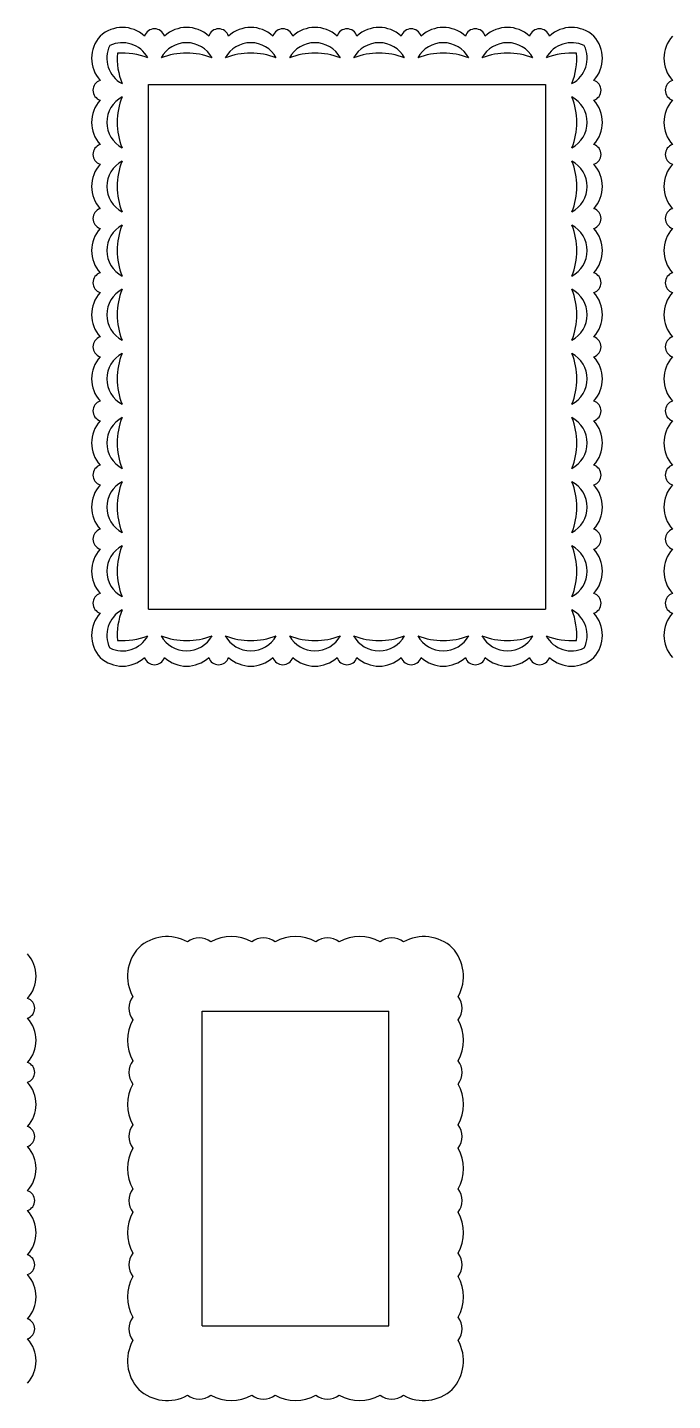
# Model space of a CAD drawing. Extents: x -1023 to -381, y -80 to 233.
# Drawn here: x -855.7 to -709.7, y -80 to 231 of the extents above; entities that cross this region are included whole.
import ezdxf

# ---------------------------------------------------------------- set-up
doc = ezdxf.new("R2010")
doc.units = 0
doc.layers.get('0').update_dxf_attribs({"linetype": 'CONTINUOUS'})

msp = doc.modelspace()

# ---------------------------------------------------------------- linework, layer by layer
for p, q in [((-828.343354, 218.116219), (-738.503728, 218.116219)), ((-828.343354, 99.229572), (-828.343354, 218.116219)), ((-738.503728, 218.116219), (-738.503728, 99.229572)), ((-828.343354, 99.229572), (-738.503728, 99.229572)), ((-816.215734, -63.106736), (-816.215734, 8.20938)), ((-816.215734, 8.20938), (-773.94664, 8.20938)), ((-773.94664, -63.106736), (-773.94664, 8.20938)), ((-816.215734, -63.106736), (-773.94664, -63.106736))]:
    msp.add_line(p, q)
for centre, radius, start, end in [((-834.255828, 223.53641), 7.463802, 47.673125, 132.326875), ((-826.994073, 228.338141), 2.347891, 17.764995, 162.235005), ((-819.732317, 223.53641), 7.463802, 47.673125, 132.326875), ((-812.470562, 228.338141), 2.347891, 17.764995, 162.235005), ((-805.208807, 223.53641), 7.463802, 47.673125, 132.326875), ((-797.947052, 228.338141), 2.347891, 17.764995, 162.235005), ((-790.685296, 223.53641), 7.463802, 47.673125, 132.326875), ((-783.423541, 228.338141), 2.347891, 17.764995, 162.235005), ((-776.161786, 223.53641), 7.463802, 47.673125, 132.326875), ((-768.900031, 228.338141), 2.347891, 17.764995, 162.235005), ((-761.638275, 223.53641), 7.463802, 47.673125, 132.326875), ((-754.37652, 228.338141), 2.347891, 17.764995, 162.235005), ((-747.114765, 223.53641), 7.463802, 47.673125, 132.326875), ((-739.85301, 228.338141), 2.347891, 17.764995, 162.235005), ((-732.591254, 223.53641), 7.463802, 47.673125, 132.326875), ((-833.763546, 224.028693), 7.463802, 137.673125, 222.326875), ((-834.255828, 221.008313), 6.542112, 28.363352, 115.946016), ((-819.732317, 221.008313), 6.542112, 28.363352, 151.636648), ((-805.208807, 221.008313), 6.542112, 28.363352, 151.636648), ((-790.685296, 221.008313), 6.542112, 28.363352, 151.636648), ((-776.161786, 221.008313), 6.542112, 28.363352, 151.636648), ((-761.638275, 221.008313), 6.542112, 28.363352, 151.636648), ((-747.114765, 221.008313), 6.542112, 28.363352, 151.636648), ((-732.591254, 221.008313), 6.542112, 64.053984, 151.636648), ((-733.083536, 224.028693), 7.463802, 317.673125, 42.326875), ((-704.230231, 224.028693), 7.463802, 137.673125, 222.326875), ((-831.235449, 224.028693), 6.542112, 154.053984, 241.636648), ((-819.673442, 224.028693), 15.759012, 175.867468, 201.425975), ((-834.255828, 209.446307), 15.759012, 68.574025, 94.132532), ((-819.732317, 209.446307), 15.759012, 68.574025, 111.425975), ((-805.208807, 209.446307), 15.759012, 68.574025, 111.425975), ((-790.685296, 209.446307), 15.759012, 68.574025, 111.425975), ((-776.161786, 209.446307), 15.759012, 68.574025, 111.425975), ((-761.638275, 209.446307), 15.759012, 68.574025, 111.425975), ((-747.114765, 209.446307), 15.759012, 68.574025, 111.425975), ((-732.591254, 209.446307), 15.759012, 85.867468, 111.425975), ((-735.611634, 224.028693), 6.542112, 298.363352, 25.946016), ((-747.17364, 224.028693), 15.759012, 338.574025, 4.132532), ((-838.565276, 216.766937), 2.347891, 107.764995, 252.235005), ((-728.281806, 216.766937), 2.347891, 287.764995, 72.235005), ((-709.031961, 216.766937), 2.347891, 107.764995, 252.235005), ((-831.235449, 209.505182), 6.542112, 118.363352, 241.636648), ((-819.673442, 209.505182), 15.759012, 158.574025, 201.425975), ((-735.611634, 209.505182), 6.542112, 298.363352, 61.636648), ((-747.17364, 209.505182), 15.759012, 338.574025, 21.425975), ((-833.763546, 209.505182), 7.463802, 137.673125, 222.326875), ((-733.083536, 209.505182), 7.463802, 317.673125, 42.326875), ((-704.230231, 209.505182), 7.463802, 137.673125, 222.326875), ((-838.565276, 202.243427), 2.347891, 107.764995, 252.235005), ((-728.281806, 202.243427), 2.347891, 287.764995, 72.235005), ((-709.031961, 202.243427), 2.347891, 107.764995, 252.235005), ((-833.763546, 194.981672), 7.463802, 137.673125, 222.326875), ((-831.235449, 194.981672), 6.542112, 118.363352, 241.636648), ((-819.673442, 194.981672), 15.759012, 158.574025, 201.425975), ((-747.17364, 194.981672), 15.759012, 338.574025, 21.425975), ((-735.611634, 194.981672), 6.542112, 298.363352, 61.636648), ((-733.083536, 194.981672), 7.463802, 317.673125, 42.326875), ((-704.230231, 194.981672), 7.463802, 137.673125, 222.326875), ((-838.565276, 187.719916), 2.347891, 107.764995, 252.235005), ((-728.281806, 187.719916), 2.347891, 287.764995, 72.235005), ((-709.031961, 187.719916), 2.347891, 107.764995, 252.235005), ((-833.763546, 180.458161), 7.463802, 137.673125, 222.326875), ((-831.235449, 180.458161), 6.542112, 118.363352, 241.636648), ((-819.673442, 180.458161), 15.759012, 158.574025, 201.425975), ((-747.17364, 180.458161), 15.759012, 338.574025, 21.425975), ((-735.611634, 180.458161), 6.542112, 298.363352, 61.636648), ((-733.083536, 180.458161), 7.463802, 317.673125, 42.326875), ((-704.230231, 180.458161), 7.463802, 137.673125, 222.326875), ((-838.565276, 173.196406), 2.347891, 107.764995, 252.235005), ((-728.281806, 173.196406), 2.347891, 287.764995, 72.235005), ((-709.031961, 173.196406), 2.347891, 107.764995, 252.235005), ((-831.235449, 165.934651), 6.542112, 118.363352, 241.636648), ((-819.673442, 165.934651), 15.759012, 158.574025, 201.425975), ((-735.611634, 165.934651), 6.542112, 298.363352, 61.636648), ((-747.17364, 165.934651), 15.759012, 338.574025, 21.425975), ((-833.763546, 165.934651), 7.463802, 137.673125, 222.326875), ((-733.083536, 165.934651), 7.463802, 317.673125, 42.326875), ((-704.230231, 165.934651), 7.463802, 137.673125, 222.326875), ((-838.565276, 158.672895), 2.347891, 107.764995, 252.235005), ((-728.281806, 158.672895), 2.347891, 287.764995, 72.235005), ((-709.031961, 158.672895), 2.347891, 107.764995, 252.235005), ((-833.763546, 151.41114), 7.463802, 137.673125, 222.326875), ((-831.235449, 151.41114), 6.542112, 118.363352, 241.636648), ((-819.673442, 151.41114), 15.759012, 158.574025, 201.425975), ((-747.17364, 151.41114), 15.759012, 338.574025, 21.425975), ((-735.611634, 151.41114), 6.542112, 298.363352, 61.636648), ((-733.083536, 151.41114), 7.463802, 317.673125, 42.326875), ((-704.230231, 151.41114), 7.463802, 137.673125, 222.326875), ((-838.565276, 144.149385), 2.347891, 107.764995, 252.235005), ((-728.281806, 144.149385), 2.347891, 287.764995, 72.235005), ((-709.031961, 144.149385), 2.347891, 107.764995, 252.235005), ((-833.763546, 136.88763), 7.463802, 137.673125, 222.326875), ((-831.235449, 136.88763), 6.542112, 118.363352, 241.636648), ((-819.673442, 136.88763), 15.759012, 158.574025, 201.425975), ((-735.611634, 136.88763), 6.542112, 298.363352, 61.636648), ((-747.17364, 136.88763), 15.759012, 338.574025, 21.425975), ((-733.083536, 136.88763), 7.463802, 317.673125, 42.326875), ((-704.230231, 136.88763), 7.463802, 137.673125, 222.326875), ((-838.565276, 129.625874), 2.347891, 107.764995, 252.235005), ((-728.281806, 129.625874), 2.347891, 287.764995, 72.235005), ((-709.031961, 129.625874), 2.347891, 107.764995, 252.235005), ((-831.235449, 122.364119), 6.542112, 118.363352, 241.636648), ((-819.673442, 122.364119), 15.759012, 158.574025, 201.425975), ((-735.611634, 122.364119), 6.542112, 298.363352, 61.636648), ((-747.17364, 122.364119), 15.759012, 338.574025, 21.425975), ((-833.763546, 122.364119), 7.463802, 137.673125, 222.326875), ((-733.083536, 122.364119), 7.463802, 317.673125, 42.326875), ((-704.230231, 122.364119), 7.463802, 137.673125, 222.326875), ((-838.565276, 115.102364), 2.347891, 107.764995, 252.235005), ((-728.281806, 115.102364), 2.347891, 287.764995, 72.235005), ((-709.031961, 115.102364), 2.347891, 107.764995, 252.235005), ((-833.763546, 107.840608), 7.463802, 137.673125, 222.326875), ((-831.235449, 107.840608), 6.542112, 118.363352, 241.636648), ((-819.673442, 107.840608), 15.759012, 158.574025, 201.425975), ((-735.611634, 107.840608), 6.542112, 298.363352, 61.636648), ((-747.17364, 107.840608), 15.759012, 338.574025, 21.425975), ((-733.083536, 107.840608), 7.463802, 317.673125, 42.326875), ((-704.230231, 107.840608), 7.463802, 137.673125, 222.326875), ((-838.565276, 100.578853), 2.347891, 107.764995, 252.235005), ((-728.281806, 100.578853), 2.347891, 287.764995, 72.235005), ((-709.031961, 100.578853), 2.347891, 107.764995, 252.235005), ((-833.763546, 93.317098), 7.463802, 137.673125, 222.326875), ((-831.235449, 93.317098), 6.542112, 118.363352, 205.946016), ((-819.673442, 93.317098), 15.759012, 158.574025, 184.132532), ((-735.611634, 93.317098), 6.542112, 334.053984, 61.636648), ((-747.17364, 93.317098), 15.759012, 355.867468, 21.425975), ((-733.083536, 93.317098), 7.463802, 317.673125, 42.326875), ((-704.230231, 93.317098), 7.463802, 137.673125, 222.326875), ((-834.255828, 96.337477), 6.542112, 244.053984, 331.636648), ((-834.255828, 107.899484), 15.759012, 265.867468, 291.425975), ((-819.732317, 107.899484), 15.759012, 248.574025, 291.425975), ((-819.732317, 96.337477), 6.542112, 208.363352, 331.636648), ((-805.208807, 107.899484), 15.759012, 248.574025, 291.425975), ((-805.208807, 96.337477), 6.542112, 208.363352, 331.636648), ((-790.685296, 107.899484), 15.759012, 248.574025, 291.425975), ((-790.685296, 96.337477), 6.542112, 208.363352, 331.636648), ((-776.161786, 107.899484), 15.759012, 248.574025, 291.425975), ((-776.161786, 96.337477), 6.542112, 208.363352, 331.636648), ((-761.638275, 107.899484), 15.759012, 248.574025, 291.425975), ((-761.638275, 96.337477), 6.542112, 208.363352, 331.636648), ((-747.114765, 107.899484), 15.759012, 248.574025, 291.425975), ((-747.114765, 96.337477), 6.542112, 208.363352, 331.636648), ((-732.591254, 107.899484), 15.759012, 248.574025, 274.132532), ((-732.591254, 96.337477), 6.542112, 208.363352, 295.946016), ((-834.255828, 93.80938), 7.463802, 227.673125, 312.326875), ((-826.994073, 89.00765), 2.347891, 197.764995, 342.235005), ((-819.732317, 93.80938), 7.463802, 227.673125, 312.326875), ((-812.470562, 89.00765), 2.347891, 197.764995, 342.235005), ((-805.208807, 93.80938), 7.463802, 227.673125, 312.326875), ((-797.947052, 89.00765), 2.347891, 197.764995, 342.235005), ((-790.685296, 93.80938), 7.463802, 227.673125, 312.326875), ((-783.423541, 89.00765), 2.347891, 197.764995, 342.235005), ((-776.161786, 93.80938), 7.463802, 227.673125, 312.326875), ((-768.900031, 89.00765), 2.347891, 197.764995, 342.235005), ((-761.638275, 93.80938), 7.463802, 227.673125, 312.326875), ((-754.37652, 89.00765), 2.347891, 197.764995, 342.235005), ((-747.114765, 93.80938), 7.463802, 227.673125, 312.326875), ((-739.85301, 89.00765), 2.347891, 197.764995, 342.235005), ((-732.591254, 93.80938), 7.463802, 227.673125, 312.326875), ((-824.128208, 15.629571), 9.463802, 60.755879, 132.89208), ((-809.604697, 15.629571), 9.463802, 60.755879, 119.244121), ((-795.081187, 15.629571), 9.463802, 60.755879, 119.244121), ((-780.557676, 15.629571), 9.463802, 60.755879, 119.244121), ((-766.034166, 15.629571), 9.463802, 47.10792, 119.244121), ((-823.635926, 16.121854), 9.463802, 137.10792, 209.244121), ((-816.866453, 20.431302), 4.347891, 52.640069, 127.359931), ((-802.342942, 20.431302), 4.347891, 52.640069, 127.359931), ((-787.819432, 20.431302), 4.347891, 52.640069, 127.359931), ((-773.295921, 20.431302), 4.347891, 52.640069, 127.359931), ((-766.526448, 16.121854), 9.463802, 330.755879, 42.89208), ((-861.257378, 16.121854), 7.463802, 317.673125, 42.326875), ((-856.455648, 8.860098), 2.347891, 287.764995, 72.235005), ((-828.437656, 8.860098), 4.347891, 142.640069, 217.359931), ((-761.724718, 8.860098), 4.347891, 322.640069, 37.359931), ((-861.257378, 1.598343), 7.463802, 317.673125, 42.326875), ((-823.635926, 1.598343), 9.463802, 150.755879, 209.244121), ((-766.526448, 1.598343), 9.463802, 330.755879, 29.244121), ((-828.437656, -5.663412), 4.347891, 142.640069, 217.359931), ((-761.724718, -5.663412), 4.347891, 322.640069, 37.359931), ((-856.455648, -5.663412), 2.347891, 287.764995, 72.235005), ((-861.257378, -12.925167), 7.463802, 317.673125, 42.326875), ((-823.635926, -12.925167), 9.463802, 150.755879, 209.244121), ((-766.526448, -12.925167), 9.463802, 330.755879, 29.244121), ((-856.455648, -20.186923), 2.347891, 287.764995, 72.235005), ((-828.437656, -20.186923), 4.347891, 142.640069, 217.359931), ((-761.724718, -20.186923), 4.347891, 322.640069, 37.359931), ((-861.257378, -27.448678), 7.463802, 317.673125, 42.326875), ((-823.635926, -27.448678), 9.463802, 150.755879, 209.244121), ((-766.526448, -27.448678), 9.463802, 330.755879, 29.244121), ((-856.455648, -34.710433), 2.347891, 287.764995, 72.235005), ((-828.437656, -34.710433), 4.347891, 142.640069, 217.359931), ((-761.724718, -34.710433), 4.347891, 322.640069, 37.359931), ((-861.257378, -41.972188), 7.463802, 317.673125, 42.326875), ((-823.635926, -41.972188), 9.463802, 150.755879, 209.244121), ((-766.526448, -41.972188), 9.463802, 330.755879, 29.244121), ((-828.437656, -49.233944), 4.347891, 142.640069, 217.359931), ((-761.724718, -49.233944), 4.347891, 322.640069, 37.359931), ((-856.455648, -49.233944), 2.347891, 287.764995, 72.235005), ((-861.257378, -56.495699), 7.463802, 317.673125, 42.326875), ((-823.635926, -56.495699), 9.463802, 150.755879, 209.244121), ((-766.526448, -56.495699), 9.463802, 330.755879, 29.244121), ((-856.455648, -63.757454), 2.347891, 287.764995, 72.235005), ((-828.437656, -63.757454), 4.347891, 142.640069, 217.359931), ((-761.724718, -63.757454), 4.347891, 322.640069, 37.359931), ((-861.257378, -71.01921), 7.463802, 317.673125, 42.326875), ((-823.635926, -71.01921), 9.463802, 150.755879, 222.89208), ((-766.526448, -71.01921), 9.463802, 317.10792, 29.244121), ((-824.128208, -70.526927), 9.463802, 227.10792, 299.244121), ((-766.034166, -70.526927), 9.463802, 240.755879, 312.89208), ((-816.866453, -75.328658), 4.347891, 232.640069, 307.359931), ((-809.604697, -70.526927), 9.463802, 240.755879, 299.244121), ((-802.342942, -75.328658), 4.347891, 232.640069, 307.359931), ((-795.081187, -70.526927), 9.463802, 240.755879, 299.244121), ((-787.819432, -75.328658), 4.347891, 232.640069, 307.359931), ((-780.557676, -70.526927), 9.463802, 240.755879, 299.244121), ((-773.295921, -75.328658), 4.347891, 232.640069, 307.359931)]:
    msp.add_arc(centre, radius, start, end)

doc.saveas('drawing.dxf')
